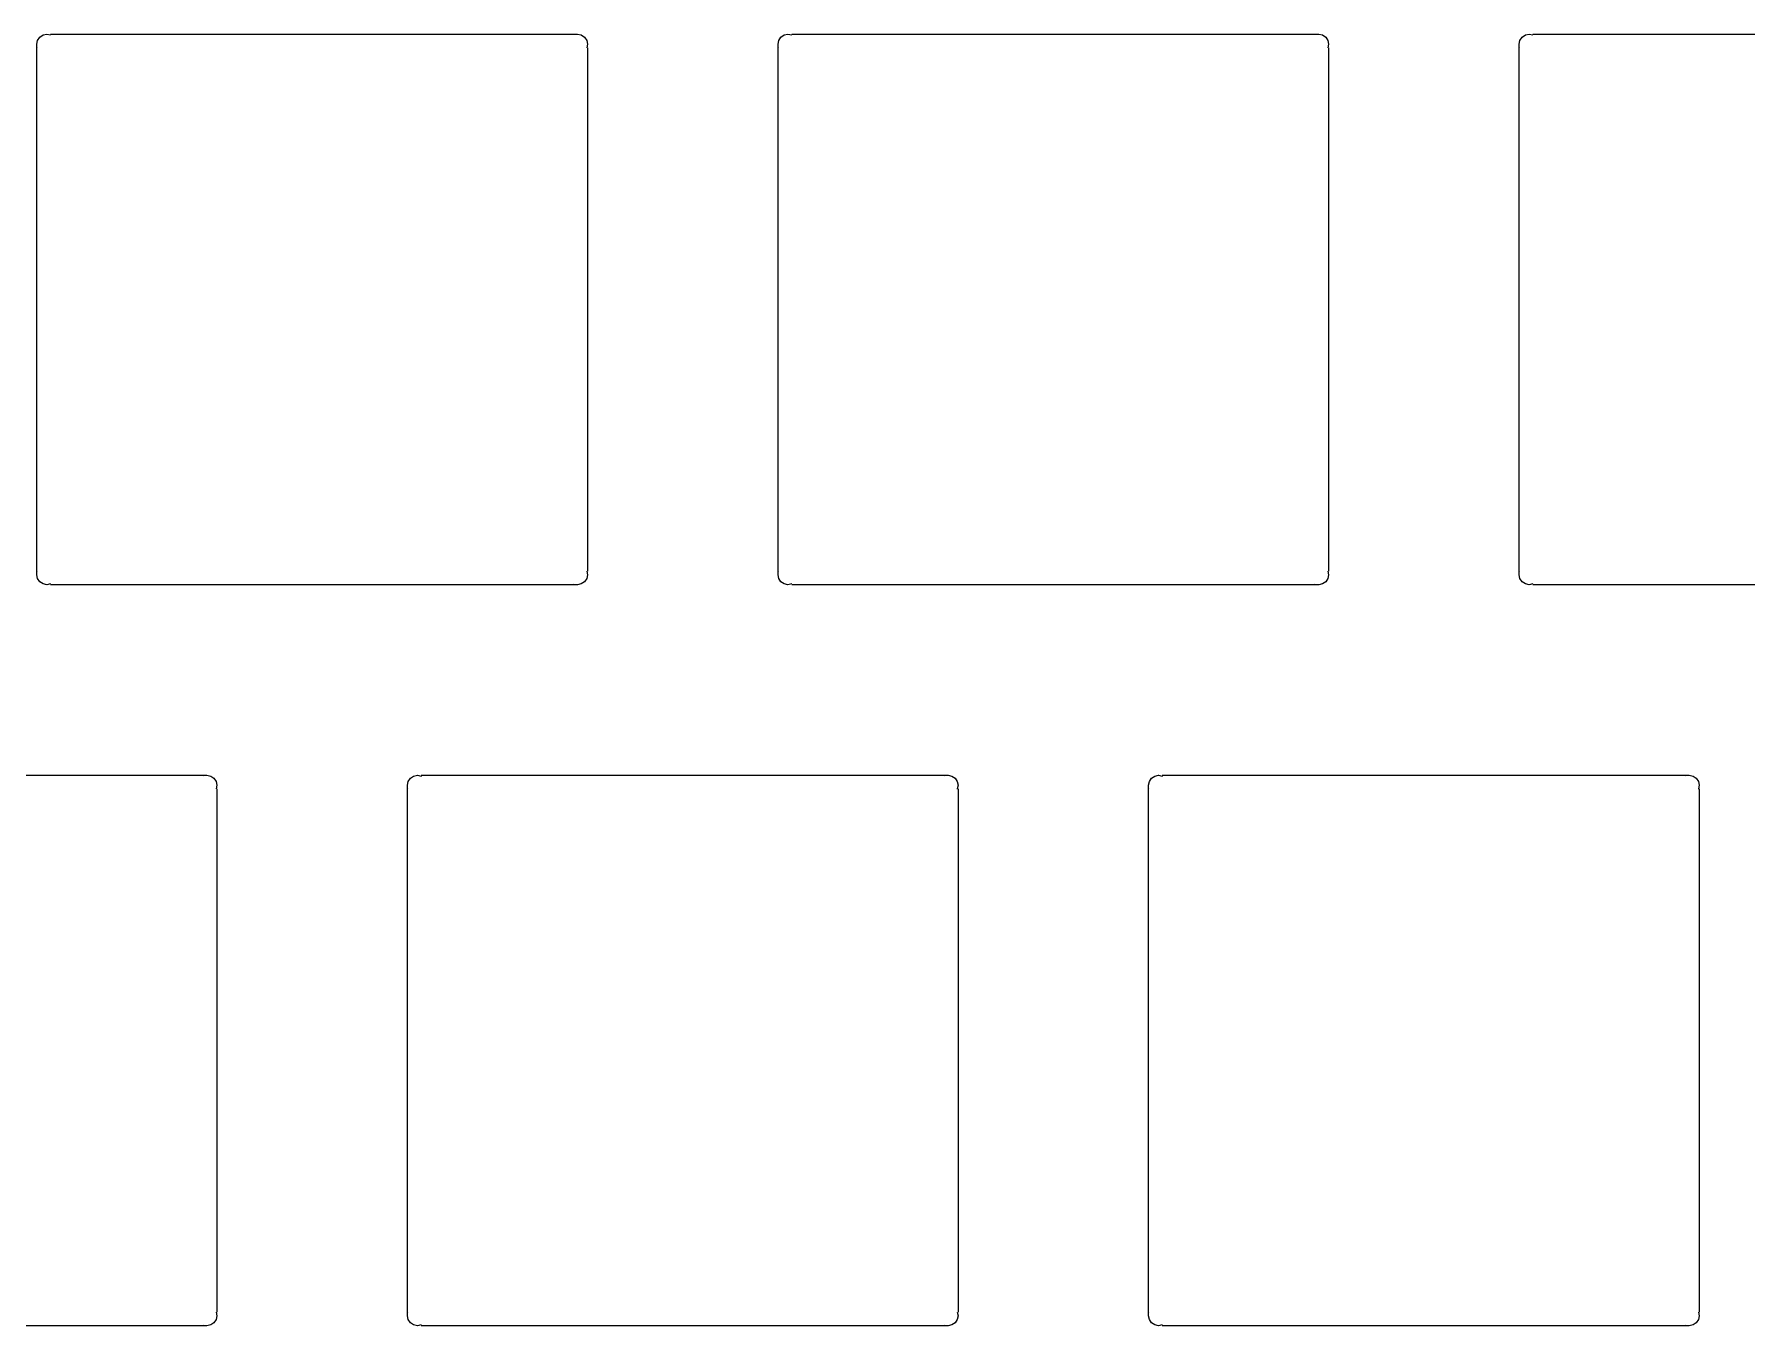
# Model space of a CAD drawing. Extents: x 55 to 248, y -167 to -34.
# Drawn here: x 164.31 to 208.32, y -100.74 to -67.54 of the extents above; entities that cross this region are included whole.
import ezdxf

# ---------------------------------------------------------------- set-up
doc = ezdxf.new("R2010")
doc.units = 0
doc.layers.add('Part__Feature1502', color=7, linetype='CONTINUOUS')

msp = doc.modelspace()

# ---------------------------------------------------------------- linework, layer by layer
at = {"layer": 'Part__Feature1502'}
for p, q in [((164.375, -67.7915), (164.394, -67.6943)), ((164.375, -67.7915, 1.58), (164.394, -67.6943, 1.58)), ((164.375, -67.7915, 1.58), (164.394, -67.6943, 1.58)), ((164.375, -67.7915), (164.394, -67.6943)), ((164.394, -67.6943), (164.449, -67.6119)), ((164.394, -67.6943, 1.58), (164.449, -67.6119, 1.58)), ((164.394, -67.6943, 1.58), (164.449, -67.6119, 1.58)), ((164.394, -67.6943), (164.449, -67.6119)), ((164.394, -67.6943), (164.394, -67.6943, 1.58)), ((164.394, -67.6943), (164.394, -67.6943, 1.58)), ((164.449, -67.6119), (164.532, -67.5568)), ((164.449, -67.6119, 1.58), (164.532, -67.5568, 1.58)), ((164.449, -67.6119, 1.58), (164.532, -67.5568, 1.58)), ((164.449, -67.6119), (164.532, -67.5568)), ((164.449, -67.6119), (164.449, -67.6119, 1.58)), ((164.449, -67.6119), (164.449, -67.6119, 1.58)), ((164.532, -67.5568), (164.629, -67.5375)), ((164.532, -67.5568, 1.58), (164.629, -67.5375, 1.58)), ((164.532, -67.5568, 1.58), (164.629, -67.5375, 1.58)), ((164.532, -67.5568), (164.629, -67.5375)), ((164.532, -67.5568), (164.532, -67.5568, 1.58)), ((164.532, -67.5568), (164.532, -67.5568, 1.58)), ((164.629, -67.5375), (164.726, -67.5568)), ((164.629, -67.5375, 1.58), (164.726, -67.5568, 1.58)), ((164.629, -67.5375), (164.629, -67.5375, 1.58)), ((164.629, -67.5375), (164.629, -67.5375, 1.58)), ((164.629, -67.5375, 1.58), (164.726, -67.5568, 1.58)), ((164.629, -67.5375), (164.726, -67.5568)), ((164.726, -67.5375), (178.174, -67.5375)), ((164.726, -67.5375, 1.58), (178.174, -67.5375, 1.58)), ((164.726, -67.5375), (178.174, -67.5375)), ((164.726, -67.5375, 1.58), (178.174, -67.5375, 1.58)), ((164.726, -67.5568), (164.726, -67.5568, 1.58)), ((164.726, -67.5568), (164.726, -67.5568, 1.58)), ((178.174, -67.5375), (178.271, -67.5375)), ((178.174, -67.5375, 1.58), (178.271, -67.5375, 1.58)), ((178.174, -67.5375), (178.271, -67.5375)), ((178.174, -67.5375, 1.58), (178.271, -67.5375, 1.58)), ((178.174, -67.5568), (178.174, -67.5568, 1.58)), ((178.174, -67.5568), (178.174, -67.5568, 1.58)), ((178.271, -67.5375), (178.368, -67.5568)), ((178.271, -67.5375, 1.58), (178.368, -67.5568, 1.58)), ((178.271, -67.5375), (178.271, -67.5375, 1.58)), ((178.271, -67.5375), (178.271, -67.5375, 1.58)), ((178.271, -67.5375, 1.58), (178.368, -67.5568, 1.58)), ((178.271, -67.5375), (178.368, -67.5568)), ((178.368, -67.5568), (178.451, -67.6119)), ((178.368, -67.5568, 1.58), (178.451, -67.6119, 1.58)), ((178.368, -67.5568), (178.368, -67.5568, 1.58)), ((178.368, -67.5568), (178.368, -67.5568, 1.58)), ((178.368, -67.5568, 1.58), (178.451, -67.6119, 1.58)), ((178.368, -67.5568), (178.451, -67.6119)), ((178.451, -67.6119), (178.506, -67.6943)), ((178.451, -67.6119, 1.58), (178.506, -67.6943, 1.58)), ((178.451, -67.6119), (178.451, -67.6119, 1.58)), ((178.451, -67.6119), (178.451, -67.6119, 1.58)), ((178.451, -67.6119, 1.58), (178.506, -67.6943, 1.58)), ((178.451, -67.6119), (178.506, -67.6943)), ((178.506, -67.6943), (178.525, -67.7915)), ((178.506, -67.6943, 1.58), (178.525, -67.7915, 1.58)), ((178.506, -67.6943), (178.506, -67.6943, 1.58)), ((178.506, -67.6943), (178.506, -67.6943, 1.58)), ((178.506, -67.6943, 1.58), (178.525, -67.7915, 1.58)), ((178.506, -67.6943), (178.525, -67.7915)), ((183.425, -67.7915), (183.444, -67.6943)), ((183.425, -67.7915, 1.58), (183.444, -67.6943, 1.58)), ((183.425, -67.7915, 1.58), (183.444, -67.6943, 1.58)), ((183.425, -67.7915), (183.444, -67.6943)), ((183.444, -67.6943), (183.499, -67.6119)), ((183.444, -67.6943, 1.58), (183.499, -67.6119, 1.58)), ((183.444, -67.6943, 1.58), (183.499, -67.6119, 1.58)), ((183.444, -67.6943), (183.499, -67.6119)), ((183.444, -67.6943), (183.444, -67.6943, 1.58)), ((183.444, -67.6943), (183.444, -67.6943, 1.58)), ((183.499, -67.6119), (183.582, -67.5568)), ((183.499, -67.6119, 1.58), (183.582, -67.5568, 1.58)), ((183.499, -67.6119, 1.58), (183.582, -67.5568, 1.58)), ((183.499, -67.6119), (183.582, -67.5568)), ((183.499, -67.6119), (183.499, -67.6119, 1.58)), ((183.499, -67.6119), (183.499, -67.6119, 1.58)), ((183.582, -67.5568), (183.679, -67.5375)), ((183.582, -67.5568, 1.58), (183.679, -67.5375, 1.58)), ((183.582, -67.5568, 1.58), (183.679, -67.5375, 1.58)), ((183.582, -67.5568), (183.679, -67.5375)), ((183.582, -67.5568), (183.582, -67.5568, 1.58)), ((183.582, -67.5568), (183.582, -67.5568, 1.58)), ((183.679, -67.5375), (183.776, -67.5568)), ((183.679, -67.5375, 1.58), (183.776, -67.5568, 1.58)), ((183.679, -67.5375), (183.679, -67.5375, 1.58)), ((183.679, -67.5375), (183.679, -67.5375, 1.58)), ((183.679, -67.5375, 1.58), (183.776, -67.5568, 1.58)), ((183.679, -67.5375), (183.776, -67.5568)), ((183.776, -67.5375), (197.224, -67.5375)), ((183.776, -67.5375, 1.58), (197.224, -67.5375, 1.58)), ((183.776, -67.5375), (197.224, -67.5375)), ((183.776, -67.5375, 1.58), (197.224, -67.5375, 1.58)), ((183.776, -67.5568), (183.776, -67.5568, 1.58)), ((183.776, -67.5568), (183.776, -67.5568, 1.58)), ((197.224, -67.5375), (197.321, -67.5375)), ((197.224, -67.5375, 1.58), (197.321, -67.5375, 1.58)), ((197.224, -67.5375), (197.321, -67.5375)), ((197.224, -67.5375, 1.58), (197.321, -67.5375, 1.58)), ((197.224, -67.5568), (197.224, -67.5568, 1.58)), ((197.224, -67.5568), (197.224, -67.5568, 1.58)), ((197.321, -67.5375), (197.418, -67.5568)), ((197.321, -67.5375, 1.58), (197.418, -67.5568, 1.58)), ((197.321, -67.5375), (197.321, -67.5375, 1.58)), ((197.321, -67.5375), (197.321, -67.5375, 1.58)), ((197.321, -67.5375, 1.58), (197.418, -67.5568, 1.58)), ((197.321, -67.5375), (197.418, -67.5568)), ((197.418, -67.5568), (197.501, -67.6119)), ((197.418, -67.5568, 1.58), (197.501, -67.6119, 1.58)), ((197.418, -67.5568), (197.418, -67.5568, 1.58)), ((197.418, -67.5568), (197.418, -67.5568, 1.58)), ((197.418, -67.5568, 1.58), (197.501, -67.6119, 1.58)), ((197.418, -67.5568), (197.501, -67.6119)), ((197.501, -67.6119), (197.556, -67.6943)), ((197.501, -67.6119, 1.58), (197.556, -67.6943, 1.58)), ((197.501, -67.6119), (197.501, -67.6119, 1.58)), ((197.501, -67.6119), (197.501, -67.6119, 1.58)), ((197.501, -67.6119, 1.58), (197.556, -67.6943, 1.58)), ((197.501, -67.6119), (197.556, -67.6943)), ((197.556, -67.6943), (197.575, -67.7915)), ((197.556, -67.6943, 1.58), (197.575, -67.7915, 1.58)), ((197.556, -67.6943), (197.556, -67.6943, 1.58)), ((197.556, -67.6943), (197.556, -67.6943, 1.58)), ((197.556, -67.6943, 1.58), (197.575, -67.7915, 1.58)), ((197.556, -67.6943), (197.575, -67.7915)), ((202.475, -67.7915), (202.494, -67.6943)), ((202.475, -67.7915, 1.58), (202.494, -67.6943, 1.58)), ((202.475, -67.7915, 1.58), (202.494, -67.6943, 1.58)), ((202.475, -67.7915), (202.494, -67.6943)), ((202.494, -67.6943), (202.549, -67.6119)), ((202.494, -67.6943, 1.58), (202.549, -67.6119, 1.58)), ((202.494, -67.6943, 1.58), (202.549, -67.6119, 1.58)), ((202.494, -67.6943), (202.549, -67.6119)), ((202.494, -67.6943), (202.494, -67.6943, 1.58)), ((202.494, -67.6943), (202.494, -67.6943, 1.58)), ((202.549, -67.6119), (202.632, -67.5568)), ((202.549, -67.6119, 1.58), (202.632, -67.5568, 1.58)), ((202.549, -67.6119, 1.58), (202.632, -67.5568, 1.58)), ((202.549, -67.6119), (202.632, -67.5568)), ((202.549, -67.6119), (202.549, -67.6119, 1.58)), ((202.549, -67.6119), (202.549, -67.6119, 1.58)), ((202.632, -67.5568), (202.729, -67.5375)), ((202.632, -67.5568, 1.58), (202.729, -67.5375, 1.58)), ((202.632, -67.5568, 1.58), (202.729, -67.5375, 1.58)), ((202.632, -67.5568), (202.729, -67.5375)), ((202.632, -67.5568), (202.632, -67.5568, 1.58)), ((202.632, -67.5568), (202.632, -67.5568, 1.58)), ((202.729, -67.5375), (202.826, -67.5568)), ((202.729, -67.5375, 1.58), (202.826, -67.5568, 1.58)), ((202.729, -67.5375), (202.729, -67.5375, 1.58)), ((202.729, -67.5375), (202.729, -67.5375, 1.58)), ((202.729, -67.5375, 1.58), (202.826, -67.5568, 1.58)), ((202.729, -67.5375), (202.826, -67.5568)), ((202.826, -67.5375), (216.274, -67.5375)), ((202.826, -67.5375, 1.58), (216.274, -67.5375, 1.58)), ((202.826, -67.5375), (216.274, -67.5375)), ((202.826, -67.5375, 1.58), (216.274, -67.5375, 1.58)), ((202.826, -67.5568), (202.826, -67.5568, 1.58)), ((202.826, -67.5568), (202.826, -67.5568, 1.58)), ((164.375, -67.8887), (164.375, -67.7915)), ((164.375, -67.8887, 1.58), (164.375, -67.7915, 1.58)), ((164.375, -67.8887), (164.375, -67.7915)), ((164.375, -67.8887, 1.58), (164.375, -67.7915, 1.58)), ((164.375, -67.7915), (164.375, -67.7915, 1.58)), ((164.375, -67.7915), (164.375, -67.7915, 1.58)), ((164.375, -81.3363), (164.375, -67.8887)), ((164.375, -81.3363, 1.58), (164.375, -67.8887, 1.58)), ((164.375, -81.3363), (164.375, -67.8887)), ((164.375, -81.3363, 1.58), (164.375, -67.8887, 1.58)), ((164.394, -67.8887), (164.394, -67.8887, 1.58)), ((164.394, -67.8887), (164.394, -67.8887, 1.58)), ((178.525, -67.7915), (178.506, -67.8887)), ((178.525, -67.7915, 1.58), (178.506, -67.8887, 1.58)), ((178.525, -67.7915, 1.58), (178.506, -67.8887, 1.58)), ((178.525, -67.7915), (178.506, -67.8887)), ((178.506, -67.8887), (178.506, -67.8887, 1.58)), ((178.506, -67.8887), (178.506, -67.8887, 1.58)), ((178.525, -67.7915), (178.525, -67.7915, 1.58)), ((178.525, -67.7915), (178.525, -67.7915, 1.58)), ((178.525, -67.8887), (178.525, -81.3363)), ((178.525, -67.8887, 1.58), (178.525, -81.3363, 1.58)), ((178.525, -67.8887), (178.525, -81.3363)), ((178.525, -67.8887, 1.58), (178.525, -81.3363, 1.58)), ((183.425, -67.8887), (183.425, -67.7915)), ((183.425, -67.8887, 1.58), (183.425, -67.7915, 1.58)), ((183.425, -67.8887), (183.425, -67.7915)), ((183.425, -67.8887, 1.58), (183.425, -67.7915, 1.58)), ((183.425, -67.7915), (183.425, -67.7915, 1.58)), ((183.425, -67.7915), (183.425, -67.7915, 1.58)), ((183.425, -81.3363), (183.425, -67.8887)), ((183.425, -81.3363, 1.58), (183.425, -67.8887, 1.58)), ((183.425, -81.3363), (183.425, -67.8887)), ((183.425, -81.3363, 1.58), (183.425, -67.8887, 1.58)), ((183.444, -67.8887), (183.444, -67.8887, 1.58)), ((183.444, -67.8887), (183.444, -67.8887, 1.58)), ((197.575, -67.7915), (197.556, -67.8887)), ((197.575, -67.7915, 1.58), (197.556, -67.8887, 1.58)), ((197.575, -67.7915, 1.58), (197.556, -67.8887, 1.58)), ((197.575, -67.7915), (197.556, -67.8887)), ((197.556, -67.8887), (197.556, -67.8887, 1.58)), ((197.556, -67.8887), (197.556, -67.8887, 1.58)), ((197.575, -67.7915), (197.575, -67.7915, 1.58)), ((197.575, -67.7915), (197.575, -67.7915, 1.58)), ((197.575, -67.8887), (197.575, -81.3363)), ((197.575, -67.8887, 1.58), (197.575, -81.3363, 1.58)), ((197.575, -67.8887), (197.575, -81.3363)), ((197.575, -67.8887, 1.58), (197.575, -81.3363, 1.58)), ((202.475, -67.8887), (202.475, -67.7915)), ((202.475, -67.8887, 1.58), (202.475, -67.7915, 1.58)), ((202.475, -67.8887), (202.475, -67.7915)), ((202.475, -67.8887, 1.58), (202.475, -67.7915, 1.58)), ((202.475, -67.7915), (202.475, -67.7915, 1.58)), ((202.475, -67.7915), (202.475, -67.7915, 1.58)), ((202.475, -81.3363), (202.475, -67.8887)), ((202.475, -81.3363, 1.58), (202.475, -67.8887, 1.58)), ((202.475, -81.3363), (202.475, -67.8887)), ((202.475, -81.3363, 1.58), (202.475, -67.8887, 1.58)), ((202.494, -67.8887), (202.494, -67.8887, 1.58)), ((202.494, -67.8887), (202.494, -67.8887, 1.58)), ((164.375, -81.4335), (164.375, -81.3363)), ((164.375, -81.4335, 1.58), (164.375, -81.3363, 1.58)), ((164.375, -81.4335), (164.375, -81.3363)), ((164.375, -81.4335, 1.58), (164.375, -81.3363, 1.58)), ((164.394, -81.3363), (164.394, -81.3363, 1.58)), ((164.394, -81.3363), (164.394, -81.3363, 1.58)), ((178.506, -81.3363), (178.525, -81.4335)), ((178.506, -81.3363, 1.58), (178.525, -81.4335, 1.58)), ((178.506, -81.3363), (178.506, -81.3363, 1.58)), ((178.506, -81.3363), (178.506, -81.3363, 1.58)), ((178.506, -81.3363, 1.58), (178.525, -81.4335, 1.58)), ((178.506, -81.3363), (178.525, -81.4335)), ((183.425, -81.4335), (183.425, -81.3363)), ((183.425, -81.4335, 1.58), (183.425, -81.3363, 1.58)), ((183.425, -81.4335), (183.425, -81.3363)), ((183.425, -81.4335, 1.58), (183.425, -81.3363, 1.58)), ((183.444, -81.3363), (183.444, -81.3363, 1.58)), ((183.444, -81.3363), (183.444, -81.3363, 1.58)), ((197.556, -81.3363), (197.575, -81.4335)), ((197.556, -81.3363, 1.58), (197.575, -81.4335, 1.58)), ((197.556, -81.3363), (197.556, -81.3363, 1.58)), ((197.556, -81.3363), (197.556, -81.3363, 1.58)), ((197.556, -81.3363, 1.58), (197.575, -81.4335, 1.58)), ((197.556, -81.3363), (197.575, -81.4335)), ((202.475, -81.4335), (202.475, -81.3363)), ((202.475, -81.4335, 1.58), (202.475, -81.3363, 1.58)), ((202.475, -81.4335), (202.475, -81.3363)), ((202.475, -81.4335, 1.58), (202.475, -81.3363, 1.58)), ((202.494, -81.3363), (202.494, -81.3363, 1.58)), ((202.494, -81.3363), (202.494, -81.3363, 1.58)), ((164.394, -81.5307), (164.375, -81.4335)), ((164.394, -81.5307, 1.58), (164.375, -81.4335, 1.58)), ((164.394, -81.5307, 1.58), (164.375, -81.4335, 1.58)), ((164.375, -81.4335), (164.375, -81.4335, 1.58)), ((164.394, -81.5307), (164.375, -81.4335)), ((164.375, -81.4335), (164.375, -81.4335, 1.58)), ((164.449, -81.6131), (164.394, -81.5307)), ((164.449, -81.6131, 1.58), (164.394, -81.5307, 1.58)), ((164.449, -81.6131, 1.58), (164.394, -81.5307, 1.58)), ((164.394, -81.5307), (164.394, -81.5307, 1.58)), ((164.449, -81.6131), (164.394, -81.5307)), ((164.394, -81.5307), (164.394, -81.5307, 1.58)), ((164.532, -81.6682), (164.449, -81.6131)), ((164.532, -81.6682, 1.58), (164.449, -81.6131, 1.58)), ((164.532, -81.6682, 1.58), (164.449, -81.6131, 1.58)), ((164.449, -81.6131), (164.449, -81.6131, 1.58)), ((164.532, -81.6682), (164.449, -81.6131)), ((164.449, -81.6131), (164.449, -81.6131, 1.58)), ((164.629, -81.6875), (164.532, -81.6682)), ((164.629, -81.6875, 1.58), (164.532, -81.6682, 1.58)), ((164.629, -81.6875, 1.58), (164.532, -81.6682, 1.58)), ((164.532, -81.6682), (164.532, -81.6682, 1.58)), ((164.629, -81.6875), (164.532, -81.6682)), ((164.532, -81.6682), (164.532, -81.6682, 1.58)), ((164.726, -81.6682), (164.629, -81.6875)), ((164.726, -81.6682, 1.58), (164.629, -81.6875, 1.58)), ((164.726, -81.6682, 1.58), (164.629, -81.6875, 1.58)), ((164.726, -81.6682), (164.629, -81.6875)), ((164.629, -81.6875), (164.629, -81.6875, 1.58)), ((164.629, -81.6875), (164.629, -81.6875, 1.58)), ((164.726, -81.6682), (164.726, -81.6682, 1.58)), ((164.726, -81.6682), (164.726, -81.6682, 1.58)), ((178.174, -81.6875), (164.726, -81.6875)), ((178.174, -81.6875, 1.58), (164.726, -81.6875, 1.58)), ((178.174, -81.6875), (164.726, -81.6875)), ((178.174, -81.6875, 1.58), (164.726, -81.6875, 1.58)), ((178.174, -81.6682), (178.174, -81.6682, 1.58)), ((178.174, -81.6682), (178.174, -81.6682, 1.58)), ((178.271, -81.6875), (178.174, -81.6875)), ((178.271, -81.6875, 1.58), (178.174, -81.6875, 1.58)), ((178.271, -81.6875), (178.174, -81.6875)), ((178.271, -81.6875, 1.58), (178.174, -81.6875, 1.58)), ((178.368, -81.6682), (178.271, -81.6875)), ((178.368, -81.6682, 1.58), (178.271, -81.6875, 1.58)), ((178.368, -81.6682, 1.58), (178.271, -81.6875, 1.58)), ((178.368, -81.6682), (178.271, -81.6875)), ((178.271, -81.6875), (178.271, -81.6875, 1.58)), ((178.271, -81.6875), (178.271, -81.6875, 1.58)), ((178.451, -81.6131), (178.368, -81.6682)), ((178.451, -81.6131, 1.58), (178.368, -81.6682, 1.58)), ((178.451, -81.6131, 1.58), (178.368, -81.6682, 1.58)), ((178.451, -81.6131), (178.368, -81.6682)), ((178.368, -81.6682), (178.368, -81.6682, 1.58)), ((178.368, -81.6682), (178.368, -81.6682, 1.58)), ((178.506, -81.5307), (178.451, -81.6131)), ((178.506, -81.5307, 1.58), (178.451, -81.6131, 1.58)), ((178.506, -81.5307, 1.58), (178.451, -81.6131, 1.58)), ((178.506, -81.5307), (178.451, -81.6131)), ((178.451, -81.6131), (178.451, -81.6131, 1.58)), ((178.451, -81.6131), (178.451, -81.6131, 1.58)), ((178.525, -81.4335), (178.506, -81.5307)), ((178.525, -81.4335, 1.58), (178.506, -81.5307, 1.58)), ((178.525, -81.4335, 1.58), (178.506, -81.5307, 1.58)), ((178.525, -81.4335), (178.506, -81.5307)), ((178.506, -81.5307), (178.506, -81.5307, 1.58)), ((178.506, -81.5307), (178.506, -81.5307, 1.58)), ((178.525, -81.4335), (178.525, -81.4335, 1.58)), ((178.525, -81.4335), (178.525, -81.4335, 1.58)), ((183.444, -81.5307), (183.425, -81.4335)), ((183.444, -81.5307, 1.58), (183.425, -81.4335, 1.58)), ((183.444, -81.5307, 1.58), (183.425, -81.4335, 1.58)), ((183.425, -81.4335), (183.425, -81.4335, 1.58)), ((183.444, -81.5307), (183.425, -81.4335)), ((183.425, -81.4335), (183.425, -81.4335, 1.58)), ((183.499, -81.6131), (183.444, -81.5307)), ((183.499, -81.6131, 1.58), (183.444, -81.5307, 1.58)), ((183.499, -81.6131, 1.58), (183.444, -81.5307, 1.58)), ((183.444, -81.5307), (183.444, -81.5307, 1.58)), ((183.499, -81.6131), (183.444, -81.5307)), ((183.444, -81.5307), (183.444, -81.5307, 1.58)), ((183.582, -81.6682), (183.499, -81.6131)), ((183.582, -81.6682, 1.58), (183.499, -81.6131, 1.58)), ((183.582, -81.6682, 1.58), (183.499, -81.6131, 1.58)), ((183.499, -81.6131), (183.499, -81.6131, 1.58)), ((183.582, -81.6682), (183.499, -81.6131)), ((183.499, -81.6131), (183.499, -81.6131, 1.58)), ((183.679, -81.6875), (183.582, -81.6682)), ((183.679, -81.6875, 1.58), (183.582, -81.6682, 1.58)), ((183.679, -81.6875, 1.58), (183.582, -81.6682, 1.58)), ((183.582, -81.6682), (183.582, -81.6682, 1.58)), ((183.679, -81.6875), (183.582, -81.6682)), ((183.582, -81.6682), (183.582, -81.6682, 1.58)), ((183.776, -81.6682), (183.679, -81.6875)), ((183.776, -81.6682, 1.58), (183.679, -81.6875, 1.58)), ((183.776, -81.6682, 1.58), (183.679, -81.6875, 1.58)), ((183.776, -81.6682), (183.679, -81.6875)), ((183.679, -81.6875), (183.679, -81.6875, 1.58)), ((183.679, -81.6875), (183.679, -81.6875, 1.58)), ((183.776, -81.6682), (183.776, -81.6682, 1.58)), ((183.776, -81.6682), (183.776, -81.6682, 1.58)), ((197.224, -81.6875), (183.776, -81.6875)), ((197.224, -81.6875, 1.58), (183.776, -81.6875, 1.58)), ((197.224, -81.6875), (183.776, -81.6875)), ((197.224, -81.6875, 1.58), (183.776, -81.6875, 1.58)), ((197.224, -81.6682), (197.224, -81.6682, 1.58)), ((197.224, -81.6682), (197.224, -81.6682, 1.58)), ((197.321, -81.6875), (197.224, -81.6875)), ((197.321, -81.6875, 1.58), (197.224, -81.6875, 1.58)), ((197.321, -81.6875), (197.224, -81.6875)), ((197.321, -81.6875, 1.58), (197.224, -81.6875, 1.58)), ((197.418, -81.6682), (197.321, -81.6875)), ((197.418, -81.6682, 1.58), (197.321, -81.6875, 1.58)), ((197.418, -81.6682, 1.58), (197.321, -81.6875, 1.58)), ((197.418, -81.6682), (197.321, -81.6875)), ((197.321, -81.6875), (197.321, -81.6875, 1.58)), ((197.321, -81.6875), (197.321, -81.6875, 1.58)), ((197.501, -81.6131), (197.418, -81.6682)), ((197.501, -81.6131, 1.58), (197.418, -81.6682, 1.58)), ((197.501, -81.6131, 1.58), (197.418, -81.6682, 1.58)), ((197.501, -81.6131), (197.418, -81.6682)), ((197.418, -81.6682), (197.418, -81.6682, 1.58)), ((197.418, -81.6682), (197.418, -81.6682, 1.58)), ((197.556, -81.5307), (197.501, -81.6131)), ((197.556, -81.5307, 1.58), (197.501, -81.6131, 1.58)), ((197.556, -81.5307, 1.58), (197.501, -81.6131, 1.58)), ((197.556, -81.5307), (197.501, -81.6131)), ((197.501, -81.6131), (197.501, -81.6131, 1.58)), ((197.501, -81.6131), (197.501, -81.6131, 1.58)), ((197.575, -81.4335), (197.556, -81.5307)), ((197.575, -81.4335, 1.58), (197.556, -81.5307, 1.58)), ((197.575, -81.4335, 1.58), (197.556, -81.5307, 1.58)), ((197.575, -81.4335), (197.556, -81.5307)), ((197.556, -81.5307), (197.556, -81.5307, 1.58)), ((197.556, -81.5307), (197.556, -81.5307, 1.58)), ((197.575, -81.4335), (197.575, -81.4335, 1.58)), ((197.575, -81.4335), (197.575, -81.4335, 1.58)), ((202.494, -81.5307), (202.475, -81.4335)), ((202.494, -81.5307, 1.58), (202.475, -81.4335, 1.58)), ((202.494, -81.5307, 1.58), (202.475, -81.4335, 1.58)), ((202.475, -81.4335), (202.475, -81.4335, 1.58)), ((202.494, -81.5307), (202.475, -81.4335)), ((202.475, -81.4335), (202.475, -81.4335, 1.58)), ((202.549, -81.6131), (202.494, -81.5307)), ((202.549, -81.6131, 1.58), (202.494, -81.5307, 1.58)), ((202.549, -81.6131, 1.58), (202.494, -81.5307, 1.58)), ((202.494, -81.5307), (202.494, -81.5307, 1.58)), ((202.549, -81.6131), (202.494, -81.5307)), ((202.494, -81.5307), (202.494, -81.5307, 1.58)), ((202.632, -81.6682), (202.549, -81.6131)), ((202.632, -81.6682, 1.58), (202.549, -81.6131, 1.58)), ((202.632, -81.6682, 1.58), (202.549, -81.6131, 1.58)), ((202.549, -81.6131), (202.549, -81.6131, 1.58)), ((202.632, -81.6682), (202.549, -81.6131)), ((202.549, -81.6131), (202.549, -81.6131, 1.58)), ((202.729, -81.6875), (202.632, -81.6682)), ((202.729, -81.6875, 1.58), (202.632, -81.6682, 1.58)), ((202.729, -81.6875, 1.58), (202.632, -81.6682, 1.58)), ((202.632, -81.6682), (202.632, -81.6682, 1.58)), ((202.729, -81.6875), (202.632, -81.6682)), ((202.632, -81.6682), (202.632, -81.6682, 1.58)), ((202.826, -81.6682), (202.729, -81.6875)), ((202.826, -81.6682, 1.58), (202.729, -81.6875, 1.58)), ((202.826, -81.6682, 1.58), (202.729, -81.6875, 1.58)), ((202.826, -81.6682), (202.729, -81.6875)), ((202.729, -81.6875), (202.729, -81.6875, 1.58)), ((202.729, -81.6875), (202.729, -81.6875, 1.58)), ((202.826, -81.6682), (202.826, -81.6682, 1.58)), ((202.826, -81.6682), (202.826, -81.6682, 1.58)), ((216.274, -81.6875), (202.826, -81.6875)), ((216.274, -81.6875, 1.58), (202.826, -81.6875, 1.58)), ((216.274, -81.6875), (202.826, -81.6875)), ((216.274, -81.6875, 1.58), (202.826, -81.6875, 1.58)), ((155.201, -86.5875), (168.649, -86.5875)), ((155.201, -86.5875, 1.58), (168.649, -86.5875, 1.58)), ((155.201, -86.5875), (168.649, -86.5875)), ((155.201, -86.5875, 1.58), (168.649, -86.5875, 1.58)), ((168.649, -86.5875), (168.746, -86.5875)), ((168.649, -86.5875, 1.58), (168.746, -86.5875, 1.58)), ((168.649, -86.5875), (168.746, -86.5875)), ((168.649, -86.5875, 1.58), (168.746, -86.5875, 1.58)), ((168.649, -86.6068), (168.649, -86.6068, 1.58)), ((168.649, -86.6068), (168.649, -86.6068, 1.58)), ((168.746, -86.5875), (168.843, -86.6068)), ((168.746, -86.5875, 1.58), (168.843, -86.6068, 1.58)), ((168.746, -86.5875), (168.746, -86.5875, 1.58)), ((168.746, -86.5875), (168.746, -86.5875, 1.58)), ((168.746, -86.5875, 1.58), (168.843, -86.6068, 1.58)), ((168.746, -86.5875), (168.843, -86.6068)), ((168.843, -86.6068), (168.926, -86.6619)), ((168.843, -86.6068, 1.58), (168.926, -86.6619, 1.58)), ((168.843, -86.6068), (168.843, -86.6068, 1.58)), ((168.843, -86.6068), (168.843, -86.6068, 1.58)), ((168.843, -86.6068, 1.58), (168.926, -86.6619, 1.58)), ((168.843, -86.6068), (168.926, -86.6619)), ((168.926, -86.6619), (168.981, -86.7443)), ((168.926, -86.6619, 1.58), (168.981, -86.7443, 1.58)), ((168.926, -86.6619), (168.926, -86.6619, 1.58)), ((168.926, -86.6619), (168.926, -86.6619, 1.58)), ((168.926, -86.6619, 1.58), (168.981, -86.7443, 1.58)), ((168.926, -86.6619), (168.981, -86.7443)), ((173.919, -86.7443), (173.974, -86.6619)), ((173.919, -86.7443, 1.58), (173.974, -86.6619, 1.58)), ((173.919, -86.7443, 1.58), (173.974, -86.6619, 1.58)), ((173.919, -86.7443), (173.974, -86.6619)), ((173.974, -86.6619), (174.057, -86.6068)), ((173.974, -86.6619, 1.58), (174.057, -86.6068, 1.58)), ((173.974, -86.6619, 1.58), (174.057, -86.6068, 1.58)), ((173.974, -86.6619), (174.057, -86.6068)), ((173.974, -86.6619), (173.974, -86.6619, 1.58)), ((173.974, -86.6619), (173.974, -86.6619, 1.58)), ((174.057, -86.6068), (174.154, -86.5875)), ((174.057, -86.6068, 1.58), (174.154, -86.5875, 1.58)), ((174.057, -86.6068, 1.58), (174.154, -86.5875, 1.58)), ((174.057, -86.6068), (174.154, -86.5875)), ((174.057, -86.6068), (174.057, -86.6068, 1.58)), ((174.057, -86.6068), (174.057, -86.6068, 1.58)), ((174.154, -86.5875), (174.251, -86.6068)), ((174.154, -86.5875, 1.58), (174.256, -86.6077, 1.58)), ((174.154, -86.5875), (174.154, -86.5875, 1.58)), ((174.154, -86.5875), (174.154, -86.5875, 1.58)), ((174.154, -86.5875, 1.58), (174.256, -86.6077, 1.58)), ((174.154, -86.5875), (174.251, -86.6068)), ((174.251, -86.5875), (187.699, -86.5875)), ((174.251, -86.5875), (187.699, -86.5875)), ((174.251, -86.6068), (174.251, -86.6068, 1.58)), ((174.251, -86.6068), (174.251, -86.6068, 1.58)), ((174.255, -86.5875, 1.58), (187.699, -86.5875, 1.58)), ((174.255, -86.5875, 1.58), (187.699, -86.5875, 1.58)), ((187.699, -86.5875), (187.796, -86.5875)), ((187.699, -86.5875, 1.58), (187.796, -86.5875, 1.58)), ((187.699, -86.5875), (187.796, -86.5875)), ((187.699, -86.5875, 1.58), (187.796, -86.5875, 1.58)), ((187.699, -86.6068), (187.699, -86.6068, 1.58)), ((187.699, -86.6068), (187.699, -86.6068, 1.58)), ((187.796, -86.5875), (187.893, -86.6068)), ((187.796, -86.5875, 1.58), (187.893, -86.6068, 1.58)), ((187.796, -86.5875), (187.796, -86.5875, 1.58)), ((187.796, -86.5875), (187.796, -86.5875, 1.58)), ((187.796, -86.5875, 1.58), (187.893, -86.6068, 1.58)), ((187.796, -86.5875), (187.893, -86.6068)), ((187.893, -86.6068), (187.976, -86.6619)), ((187.893, -86.6068, 1.58), (187.976, -86.6619, 1.58)), ((187.893, -86.6068), (187.893, -86.6068, 1.58)), ((187.893, -86.6068), (187.893, -86.6068, 1.58)), ((187.893, -86.6068, 1.58), (187.976, -86.6619, 1.58)), ((187.893, -86.6068), (187.976, -86.6619)), ((187.976, -86.6619), (188.031, -86.7443)), ((187.976, -86.6619, 1.58), (188.031, -86.7443, 1.58)), ((187.976, -86.6619), (187.976, -86.6619, 1.58)), ((187.976, -86.6619), (187.976, -86.6619, 1.58)), ((187.976, -86.6619, 1.58), (188.031, -86.7443, 1.58)), ((187.976, -86.6619), (188.031, -86.7443)), ((192.969, -86.7443), (193.024, -86.6619)), ((192.969, -86.7443, 1.58), (193.024, -86.6619, 1.58)), ((192.969, -86.7443, 1.58), (193.024, -86.6619, 1.58)), ((192.969, -86.7443), (193.024, -86.6619)), ((193.024, -86.6619), (193.107, -86.6068)), ((193.024, -86.6619, 1.58), (193.107, -86.6068, 1.58)), ((193.024, -86.6619, 1.58), (193.107, -86.6068, 1.58)), ((193.024, -86.6619), (193.107, -86.6068)), ((193.024, -86.6619), (193.024, -86.6619, 1.58)), ((193.024, -86.6619), (193.024, -86.6619, 1.58)), ((193.107, -86.6068), (193.204, -86.5875)), ((193.107, -86.6068, 1.58), (193.204, -86.5875, 1.58)), ((193.107, -86.6068, 1.58), (193.204, -86.5875, 1.58)), ((193.107, -86.6068), (193.204, -86.5875)), ((193.107, -86.6068), (193.107, -86.6068, 1.58)), ((193.107, -86.6068), (193.107, -86.6068, 1.58)), ((193.204, -86.5875), (193.301, -86.6068)), ((193.204, -86.5875, 1.58), (193.306, -86.6077, 1.58)), ((193.204, -86.5875), (193.204, -86.5875, 1.58)), ((193.204, -86.5875), (193.204, -86.5875, 1.58)), ((193.204, -86.5875, 1.58), (193.306, -86.6077, 1.58)), ((193.204, -86.5875), (193.301, -86.6068)), ((193.301, -86.5875), (206.749, -86.5875)), ((193.301, -86.5875), (206.749, -86.5875)), ((193.301, -86.6068), (193.301, -86.6068, 1.58)), ((193.301, -86.6068), (193.301, -86.6068, 1.58)), ((193.305, -86.5875, 1.58), (206.749, -86.5875, 1.58)), ((193.305, -86.5875, 1.58), (206.749, -86.5875, 1.58)), ((206.749, -86.5875), (206.846, -86.5875)), ((206.749, -86.5875, 1.58), (206.846, -86.5875, 1.58)), ((206.749, -86.5875), (206.846, -86.5875)), ((206.749, -86.5875, 1.58), (206.846, -86.5875, 1.58)), ((206.749, -86.6068), (206.749, -86.6068, 1.58)), ((206.749, -86.6068), (206.749, -86.6068, 1.58)), ((206.846, -86.5875), (206.943, -86.6068)), ((206.846, -86.5875, 1.58), (206.943, -86.6068, 1.58)), ((206.846, -86.5875), (206.846, -86.5875, 1.58)), ((206.846, -86.5875), (206.846, -86.5875, 1.58)), ((206.846, -86.5875, 1.58), (206.943, -86.6068, 1.58)), ((206.846, -86.5875), (206.943, -86.6068)), ((206.943, -86.6068), (207.026, -86.6619)), ((206.943, -86.6068, 1.58), (207.026, -86.6619, 1.58)), ((206.943, -86.6068), (206.943, -86.6068, 1.58)), ((206.943, -86.6068), (206.943, -86.6068, 1.58)), ((206.943, -86.6068, 1.58), (207.026, -86.6619, 1.58)), ((206.943, -86.6068), (207.026, -86.6619)), ((207.026, -86.6619), (207.081, -86.7443)), ((207.026, -86.6619, 1.58), (207.081, -86.7443, 1.58)), ((207.026, -86.6619), (207.026, -86.6619, 1.58)), ((207.026, -86.6619), (207.026, -86.6619, 1.58)), ((207.026, -86.6619, 1.58), (207.081, -86.7443, 1.58)), ((207.026, -86.6619), (207.081, -86.7443)), ((168.981, -86.7443), (169, -86.8415)), ((168.981, -86.7443, 1.58), (169, -86.8415, 1.58)), ((168.981, -86.7443), (168.981, -86.7443, 1.58)), ((168.981, -86.7443), (168.981, -86.7443, 1.58)), ((168.981, -86.7443, 1.58), (169, -86.8415, 1.58)), ((168.981, -86.7443), (169, -86.8415)), ((169, -86.8415), (168.981, -86.9387)), ((169, -86.8415, 1.58), (168.981, -86.9387, 1.58)), ((169, -86.8415, 1.58), (168.981, -86.9387, 1.58)), ((169, -86.8415), (168.981, -86.9387)), ((168.981, -86.9387), (168.981, -86.9387, 1.58)), ((168.981, -86.9387), (168.981, -86.9387, 1.58)), ((169, -86.8415), (169, -86.8415, 1.58)), ((169, -86.8415), (169, -86.8415, 1.58)), ((169, -86.9387), (169, -100.386)), ((169, -86.9387, 1.58), (169, -100.386, 1.58)), ((169, -86.9387), (169, -100.386)), ((169, -86.9387, 1.58), (169, -100.386, 1.58)), ((173.9, -86.8415), (173.919, -86.7443)), ((173.9, -86.8415, 1.58), (173.919, -86.7443, 1.58)), ((173.9, -86.8415, 1.58), (173.919, -86.7443, 1.58)), ((173.9, -86.8415), (173.919, -86.7443)), ((173.9, -86.9387), (173.9, -86.8415)), ((173.9, -86.9387, 1.58), (173.9, -86.8415, 1.58)), ((173.9, -86.9387), (173.9, -86.8415)), ((173.9, -86.9387, 1.58), (173.9, -86.8415, 1.58)), ((173.9, -86.8415), (173.9, -86.8415, 1.58)), ((173.9, -86.8415), (173.9, -86.8415, 1.58)), ((173.9, -100.386), (173.9, -86.9387)), ((173.9, -100.382, 1.58), (173.9, -86.9387, 1.58)), ((173.9, -100.386), (173.9, -86.9387)), ((173.9, -100.382, 1.58), (173.9, -86.9387, 1.58)), ((173.919, -86.7443), (173.919, -86.7443, 1.58)), ((173.919, -86.7443), (173.919, -86.7443, 1.58)), ((173.919, -86.9387), (173.919, -86.9387, 1.58)), ((173.919, -86.9387), (173.919, -86.9387, 1.58)), ((188.05, -86.8415, 1.58), (188.03, -86.9432, 1.58)), ((188.05, -86.8415, 1.58), (188.03, -86.9432, 1.58)), ((188.031, -86.7443), (188.05, -86.8415)), ((188.031, -86.7443, 1.58), (188.05, -86.8415, 1.58)), ((188.031, -86.7443), (188.031, -86.7443, 1.58)), ((188.031, -86.7443), (188.031, -86.7443, 1.58)), ((188.031, -86.7443, 1.58), (188.05, -86.8415, 1.58)), ((188.031, -86.7443), (188.05, -86.8415)), ((188.05, -86.8415), (188.031, -86.9387)), ((188.05, -86.8415), (188.031, -86.9387)), ((188.031, -86.9387), (188.031, -86.9387, 1.58)), ((188.031, -86.9387), (188.031, -86.9387, 1.58)), ((188.05, -86.8415), (188.05, -86.8415, 1.58)), ((188.05, -86.8415), (188.05, -86.8415, 1.58)), ((188.05, -86.9387), (188.05, -100.386)), ((188.05, -86.9387), (188.05, -100.386)), ((188.05, -86.9429, 1.58), (188.05, -100.386, 1.58)), ((188.05, -86.9429, 1.58), (188.05, -100.386, 1.58)), ((192.95, -86.8415), (192.969, -86.7443)), ((192.95, -86.8415, 1.58), (192.969, -86.7443, 1.58)), ((192.95, -86.8415, 1.58), (192.969, -86.7443, 1.58)), ((192.95, -86.8415), (192.969, -86.7443)), ((192.95, -86.9387), (192.95, -86.8415)), ((192.95, -86.9387, 1.58), (192.95, -86.8415, 1.58)), ((192.95, -86.9387), (192.95, -86.8415)), ((192.95, -86.9387, 1.58), (192.95, -86.8415, 1.58)), ((192.95, -86.8415), (192.95, -86.8415, 1.58)), ((192.95, -86.8415), (192.95, -86.8415, 1.58)), ((192.95, -100.386), (192.95, -86.9387)), ((192.95, -100.382, 1.58), (192.95, -86.9387, 1.58)), ((192.95, -100.386), (192.95, -86.9387)), ((192.95, -100.382, 1.58), (192.95, -86.9387, 1.58)), ((192.969, -86.7443), (192.969, -86.7443, 1.58)), ((192.969, -86.7443), (192.969, -86.7443, 1.58)), ((192.969, -86.9387), (192.969, -86.9387, 1.58)), ((192.969, -86.9387), (192.969, -86.9387, 1.58)), ((207.1, -86.8415, 1.58), (207.08, -86.9432, 1.58)), ((207.1, -86.8415, 1.58), (207.08, -86.9432, 1.58)), ((207.081, -86.7443), (207.1, -86.8415)), ((207.081, -86.7443, 1.58), (207.1, -86.8415, 1.58)), ((207.081, -86.7443), (207.081, -86.7443, 1.58)), ((207.081, -86.7443), (207.081, -86.7443, 1.58)), ((207.081, -86.7443, 1.58), (207.1, -86.8415, 1.58)), ((207.081, -86.7443), (207.1, -86.8415)), ((207.1, -86.8415), (207.081, -86.9387)), ((207.1, -86.8415), (207.081, -86.9387)), ((207.081, -86.9387), (207.081, -86.9387, 1.58)), ((207.081, -86.9387), (207.081, -86.9387, 1.58)), ((207.1, -86.8415), (207.1, -86.8415, 1.58)), ((207.1, -86.8415), (207.1, -86.8415, 1.58)), ((207.1, -86.9387), (207.1, -100.386)), ((207.1, -86.9387), (207.1, -100.386)), ((207.1, -86.9429, 1.58), (207.1, -100.386, 1.58)), ((207.1, -86.9429, 1.58), (207.1, -100.386, 1.58)), ((168.649, -100.737), (155.201, -100.737)), ((168.649, -100.737, 1.58), (155.201, -100.737, 1.58)), ((168.649, -100.737), (155.201, -100.737)), ((168.649, -100.737, 1.58), (155.201, -100.737, 1.58)), ((168.649, -100.718), (168.649, -100.718, 1.58)), ((168.649, -100.718), (168.649, -100.718, 1.58)), ((168.746, -100.737), (168.649, -100.737)), ((168.746, -100.737, 1.58), (168.649, -100.737, 1.58)), ((168.746, -100.737), (168.649, -100.737)), ((168.746, -100.737, 1.58), (168.649, -100.737, 1.58)), ((168.843, -100.718), (168.746, -100.738)), ((168.843, -100.718, 1.58), (168.746, -100.738, 1.58)), ((168.843, -100.718, 1.58), (168.746, -100.738, 1.58)), ((168.843, -100.718), (168.746, -100.738)), ((168.746, -100.737), (168.746, -100.737, 1.58)), ((168.746, -100.737), (168.746, -100.737, 1.58)), ((168.926, -100.663), (168.843, -100.718)), ((168.926, -100.663, 1.58), (168.843, -100.718, 1.58)), ((168.926, -100.663, 1.58), (168.843, -100.718, 1.58)), ((168.926, -100.663), (168.843, -100.718)), ((168.843, -100.718), (168.843, -100.718, 1.58)), ((168.843, -100.718), (168.843, -100.718, 1.58)), ((168.981, -100.581), (168.926, -100.663)), ((168.981, -100.581, 1.58), (168.926, -100.663, 1.58)), ((168.981, -100.581, 1.58), (168.926, -100.663, 1.58)), ((168.981, -100.581), (168.926, -100.663)), ((168.926, -100.663), (168.926, -100.663, 1.58)), ((168.926, -100.663), (168.926, -100.663, 1.58)), ((168.981, -100.386), (169, -100.484)), ((168.981, -100.386, 1.58), (169, -100.484, 1.58)), ((168.981, -100.386), (168.981, -100.386, 1.58)), ((168.981, -100.386), (168.981, -100.386, 1.58)), ((168.981, -100.386, 1.58), (169, -100.484, 1.58)), ((168.981, -100.386), (169, -100.484)), ((169, -100.484), (168.981, -100.581)), ((169, -100.484, 1.58), (168.981, -100.581, 1.58)), ((169, -100.484, 1.58), (168.981, -100.581, 1.58)), ((169, -100.484), (168.981, -100.581)), ((168.981, -100.581), (168.981, -100.581, 1.58)), ((168.981, -100.581), (168.981, -100.581, 1.58)), ((169, -100.484), (169, -100.484, 1.58)), ((169, -100.484), (169, -100.484, 1.58)), ((173.9, -100.484, 1.58), (173.9, -100.382, 1.58)), ((173.9, -100.484, 1.58), (173.9, -100.382, 1.58)), ((173.9, -100.484), (173.9, -100.386)), ((173.9, -100.484), (173.9, -100.386)), ((173.919, -100.581), (173.9, -100.484)), ((173.919, -100.581, 1.58), (173.9, -100.484, 1.58)), ((173.919, -100.581, 1.58), (173.9, -100.484, 1.58)), ((173.9, -100.484), (173.9, -100.484, 1.58)), ((173.919, -100.581), (173.9, -100.484)), ((173.9, -100.484), (173.9, -100.484, 1.58)), ((173.919, -100.386), (173.919, -100.386, 1.58)), ((173.919, -100.386), (173.919, -100.386, 1.58)), ((173.974, -100.663), (173.919, -100.581)), ((173.974, -100.663, 1.58), (173.919, -100.581, 1.58)), ((173.974, -100.663, 1.58), (173.919, -100.581, 1.58)), ((173.919, -100.581), (173.919, -100.581, 1.58)), ((173.974, -100.663), (173.919, -100.581)), ((173.919, -100.581), (173.919, -100.581, 1.58)), ((174.057, -100.718), (173.974, -100.663)), ((174.057, -100.718, 1.58), (173.974, -100.663, 1.58)), ((174.057, -100.718, 1.58), (173.974, -100.663, 1.58)), ((173.974, -100.663), (173.974, -100.663, 1.58)), ((174.057, -100.718), (173.974, -100.663)), ((173.974, -100.663), (173.974, -100.663, 1.58)), ((174.154, -100.737), (174.057, -100.718)), ((174.154, -100.737, 1.58), (174.057, -100.718, 1.58)), ((174.154, -100.737, 1.58), (174.057, -100.718, 1.58)), ((174.057, -100.718), (174.057, -100.718, 1.58)), ((174.154, -100.737), (174.057, -100.718)), ((174.057, -100.718), (174.057, -100.718, 1.58)), ((174.251, -100.718), (174.154, -100.738)), ((174.251, -100.718, 1.58), (174.154, -100.738, 1.58)), ((174.251, -100.718, 1.58), (174.154, -100.738, 1.58)), ((174.251, -100.718), (174.154, -100.738)), ((174.154, -100.737), (174.154, -100.737, 1.58)), ((174.154, -100.737), (174.154, -100.737, 1.58)), ((174.251, -100.718), (174.251, -100.718, 1.58)), ((174.251, -100.718), (174.251, -100.718, 1.58)), ((187.699, -100.737), (174.251, -100.737)), ((187.695, -100.737, 1.58), (174.251, -100.737, 1.58)), ((187.699, -100.737), (174.251, -100.737)), ((187.695, -100.737, 1.58), (174.251, -100.737, 1.58)), ((187.796, -100.737, 1.58), (187.695, -100.737, 1.58)), ((187.796, -100.737, 1.58), (187.695, -100.737, 1.58)), ((187.699, -100.718), (187.699, -100.718, 1.58)), ((187.699, -100.718), (187.699, -100.718, 1.58)), ((187.796, -100.737), (187.699, -100.737)), ((187.796, -100.737), (187.699, -100.737)), ((187.893, -100.718), (187.796, -100.738)), ((187.893, -100.718, 1.58), (187.796, -100.738, 1.58)), ((187.893, -100.718, 1.58), (187.796, -100.738, 1.58)), ((187.893, -100.718), (187.796, -100.738)), ((187.796, -100.737), (187.796, -100.737, 1.58)), ((187.796, -100.737), (187.796, -100.737, 1.58)), ((187.976, -100.663), (187.893, -100.718)), ((187.976, -100.663, 1.58), (187.893, -100.718, 1.58)), ((187.976, -100.663, 1.58), (187.893, -100.718, 1.58)), ((187.976, -100.663), (187.893, -100.718)), ((187.893, -100.718), (187.893, -100.718, 1.58)), ((187.893, -100.718), (187.893, -100.718, 1.58)), ((188.031, -100.581), (187.976, -100.663)), ((188.031, -100.581, 1.58), (187.976, -100.663, 1.58)), ((188.031, -100.581, 1.58), (187.976, -100.663, 1.58)), ((188.031, -100.581), (187.976, -100.663)), ((187.976, -100.663), (187.976, -100.663, 1.58)), ((187.976, -100.663), (187.976, -100.663, 1.58)), ((188.031, -100.386), (188.05, -100.484)), ((188.031, -100.386, 1.58), (188.05, -100.484, 1.58)), ((188.031, -100.386), (188.031, -100.386, 1.58)), ((188.031, -100.386), (188.031, -100.386, 1.58)), ((188.031, -100.386, 1.58), (188.05, -100.484, 1.58)), ((188.031, -100.386), (188.05, -100.484)), ((188.05, -100.484), (188.031, -100.581)), ((188.05, -100.484, 1.58), (188.031, -100.581, 1.58)), ((188.05, -100.484, 1.58), (188.031, -100.581, 1.58)), ((188.05, -100.484), (188.031, -100.581)), ((188.031, -100.581), (188.031, -100.581, 1.58)), ((188.031, -100.581), (188.031, -100.581, 1.58)), ((188.05, -100.484), (188.05, -100.484, 1.58)), ((188.05, -100.484), (188.05, -100.484, 1.58)), ((192.95, -100.484, 1.58), (192.95, -100.382, 1.58)), ((192.95, -100.484, 1.58), (192.95, -100.382, 1.58)), ((192.95, -100.484), (192.95, -100.386)), ((192.95, -100.484), (192.95, -100.386)), ((192.969, -100.581), (192.95, -100.484)), ((192.969, -100.581, 1.58), (192.95, -100.484, 1.58)), ((192.969, -100.581, 1.58), (192.95, -100.484, 1.58)), ((192.95, -100.484), (192.95, -100.484, 1.58)), ((192.969, -100.581), (192.95, -100.484)), ((192.95, -100.484), (192.95, -100.484, 1.58)), ((192.969, -100.386), (192.969, -100.386, 1.58)), ((192.969, -100.386), (192.969, -100.386, 1.58)), ((193.024, -100.663), (192.969, -100.581)), ((193.024, -100.663, 1.58), (192.969, -100.581, 1.58)), ((193.024, -100.663, 1.58), (192.969, -100.581, 1.58)), ((192.969, -100.581), (192.969, -100.581, 1.58)), ((193.024, -100.663), (192.969, -100.581)), ((192.969, -100.581), (192.969, -100.581, 1.58)), ((193.107, -100.718), (193.024, -100.663)), ((193.107, -100.718, 1.58), (193.024, -100.663, 1.58)), ((193.107, -100.718, 1.58), (193.024, -100.663, 1.58)), ((193.024, -100.663), (193.024, -100.663, 1.58)), ((193.107, -100.718), (193.024, -100.663)), ((193.024, -100.663), (193.024, -100.663, 1.58)), ((193.204, -100.737), (193.107, -100.718)), ((193.204, -100.737, 1.58), (193.107, -100.718, 1.58)), ((193.204, -100.737, 1.58), (193.107, -100.718, 1.58)), ((193.107, -100.718), (193.107, -100.718, 1.58)), ((193.204, -100.737), (193.107, -100.718)), ((193.107, -100.718), (193.107, -100.718, 1.58)), ((193.301, -100.718), (193.204, -100.738)), ((193.301, -100.718, 1.58), (193.204, -100.738, 1.58)), ((193.301, -100.718, 1.58), (193.204, -100.738, 1.58)), ((193.301, -100.718), (193.204, -100.738)), ((193.204, -100.737), (193.204, -100.737, 1.58)), ((193.204, -100.737), (193.204, -100.737, 1.58)), ((193.301, -100.718), (193.301, -100.718, 1.58)), ((193.301, -100.718), (193.301, -100.718, 1.58)), ((206.749, -100.737), (193.301, -100.737)), ((206.745, -100.737, 1.58), (193.301, -100.737, 1.58)), ((206.749, -100.737), (193.301, -100.737)), ((206.745, -100.737, 1.58), (193.301, -100.737, 1.58)), ((206.846, -100.737, 1.58), (206.745, -100.737, 1.58)), ((206.846, -100.737, 1.58), (206.745, -100.737, 1.58)), ((206.749, -100.718), (206.749, -100.718, 1.58)), ((206.749, -100.718), (206.749, -100.718, 1.58)), ((206.846, -100.737), (206.749, -100.737)), ((206.846, -100.737), (206.749, -100.737)), ((206.943, -100.718), (206.846, -100.738)), ((206.943, -100.718, 1.58), (206.846, -100.738, 1.58)), ((206.943, -100.718, 1.58), (206.846, -100.738, 1.58)), ((206.943, -100.718), (206.846, -100.738)), ((206.846, -100.737), (206.846, -100.737, 1.58)), ((206.846, -100.737), (206.846, -100.737, 1.58)), ((207.026, -100.663), (206.943, -100.718)), ((207.026, -100.663, 1.58), (206.943, -100.718, 1.58)), ((207.026, -100.663, 1.58), (206.943, -100.718, 1.58)), ((207.026, -100.663), (206.943, -100.718)), ((206.943, -100.718), (206.943, -100.718, 1.58)), ((206.943, -100.718), (206.943, -100.718, 1.58)), ((207.081, -100.581), (207.026, -100.663)), ((207.081, -100.581, 1.58), (207.026, -100.663, 1.58)), ((207.081, -100.581, 1.58), (207.026, -100.663, 1.58)), ((207.081, -100.581), (207.026, -100.663)), ((207.026, -100.663), (207.026, -100.663, 1.58)), ((207.026, -100.663), (207.026, -100.663, 1.58)), ((207.081, -100.386), (207.1, -100.483)), ((207.081, -100.386, 1.58), (207.1, -100.483, 1.58)), ((207.081, -100.386), (207.081, -100.386, 1.58)), ((207.081, -100.386), (207.081, -100.386, 1.58)), ((207.081, -100.386, 1.58), (207.1, -100.483, 1.58)), ((207.081, -100.386), (207.1, -100.483)), ((207.1, -100.484), (207.081, -100.581)), ((207.1, -100.484, 1.58), (207.081, -100.581, 1.58)), ((207.1, -100.484, 1.58), (207.081, -100.581, 1.58)), ((207.1, -100.484), (207.081, -100.581)), ((207.081, -100.581), (207.081, -100.581, 1.58)), ((207.081, -100.581), (207.081, -100.581, 1.58)), ((207.1, -100.484), (207.1, -100.484, 1.58)), ((207.1, -100.484), (207.1, -100.484, 1.58))]:
    msp.add_line(p, q, dxfattribs=at)

doc.saveas('drawing.dxf')
